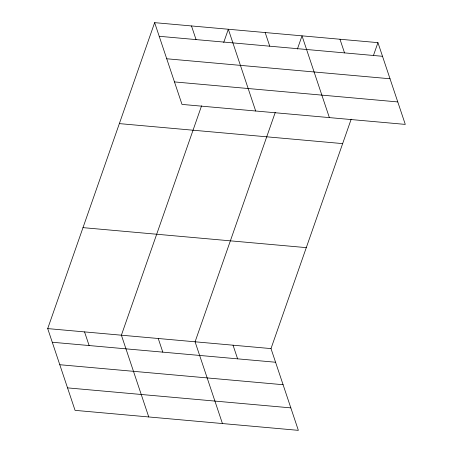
<?xml version="1.0" encoding="UTF-8"?>
<svg xmlns="http://www.w3.org/2000/svg" width="453" height="453" viewBox="0 0 453 453"><rect width="100%" height="100%" fill="white"/><g stroke="black" fill="none" stroke-linecap="round" stroke-linejoin="round"><path stroke-width="0.68" d="M351.183 119.196L271.002 348.595L298.357 430.35L75.062 410.356L47.707 328.601L154.643 22.65L377.938 42.644L405.293 124.399L181.998 104.405L154.643 22.65M201.574 105.798L121.393 335.197L148.748 416.953M223.72 42.446L228.329 29.247L255.685 111.002M275.26 112.395L195.084 341.8L222.434 423.549M297.406 49.043L302.015 35.849L329.371 117.599M373.555 55.181L377.938 42.644M159.207 36.291L382.502 56.291M166.727 58.771L390.022 78.765M174.479 81.925L397.774 101.925M119.354 123.612L342.649 143.612M82.995 227.638L306.29 247.632M47.707 328.601L271.002 348.595M52.271 342.242L275.566 362.241M59.796 364.722L283.085 384.716M67.542 387.876L290.837 407.876M339.976 39.247L344.54 52.888M265.175 32.548L269.739 46.189M191.489 25.951L196.053 39.592M233.04 345.197L237.61 358.838M158.239 338.499L162.803 352.14M84.552 331.902L89.116 345.543"/></g></svg>
